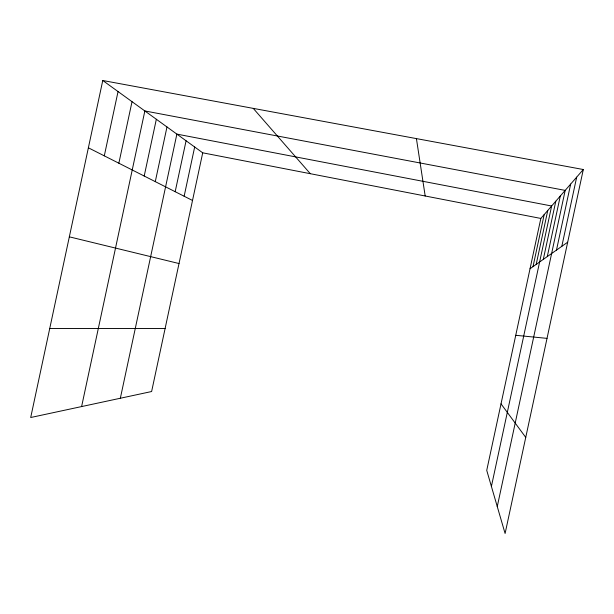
<?xml version="1.0" encoding="UTF-8"?>
<svg xmlns="http://www.w3.org/2000/svg" width="614" height="614" viewBox="0 0 614 614"><rect width="100%" height="100%" fill="white"/><g stroke="black" fill="none" stroke-linecap="round" stroke-linejoin="round"><path stroke-width="0.92" d="M102.768 80.503L30.7 417.512L151.62 391.525L202.72 152.817L102.768 80.503L583.3 169.518L505.099 533.497L486.733 470.37L540.842 218.438L583.3 169.518M104.296 155.849L118.049 91.555M118.855 163.217L132.025 101.671M81.608 406.575L144.858 110.95L565.187 190.394L497.263 506.565M144.198 176.034L156.34 119.262M155.281 181.644L166.985 126.96M120.344 398.248L176.87 134.113L551.641 205.997L491.407 486.426M175.174 191.706L186.08 140.775M184.139 196.234L194.676 146.992M533.006 266.645L544.188 214.585M536.191 264.404L547.78 210.448M543.298 259.392L555.8 201.208M547.289 256.575L560.298 196.019M556.484 250.098L570.667 184.07M561.818 246.337L576.684 177.147M530.043 268.74L567.681 242.2M49.726 328.536L165.112 328.498M515.745 335.298L547.02 338.368M202.72 152.817L540.842 218.438M69.336 236.835L179.019 263.536M88.378 147.797L192.52 200.471M253.252 108.379L310.3 173.693M501.024 403.851L525.745 437.406M416.415 138.603L425.187 195.989"/></g></svg>
